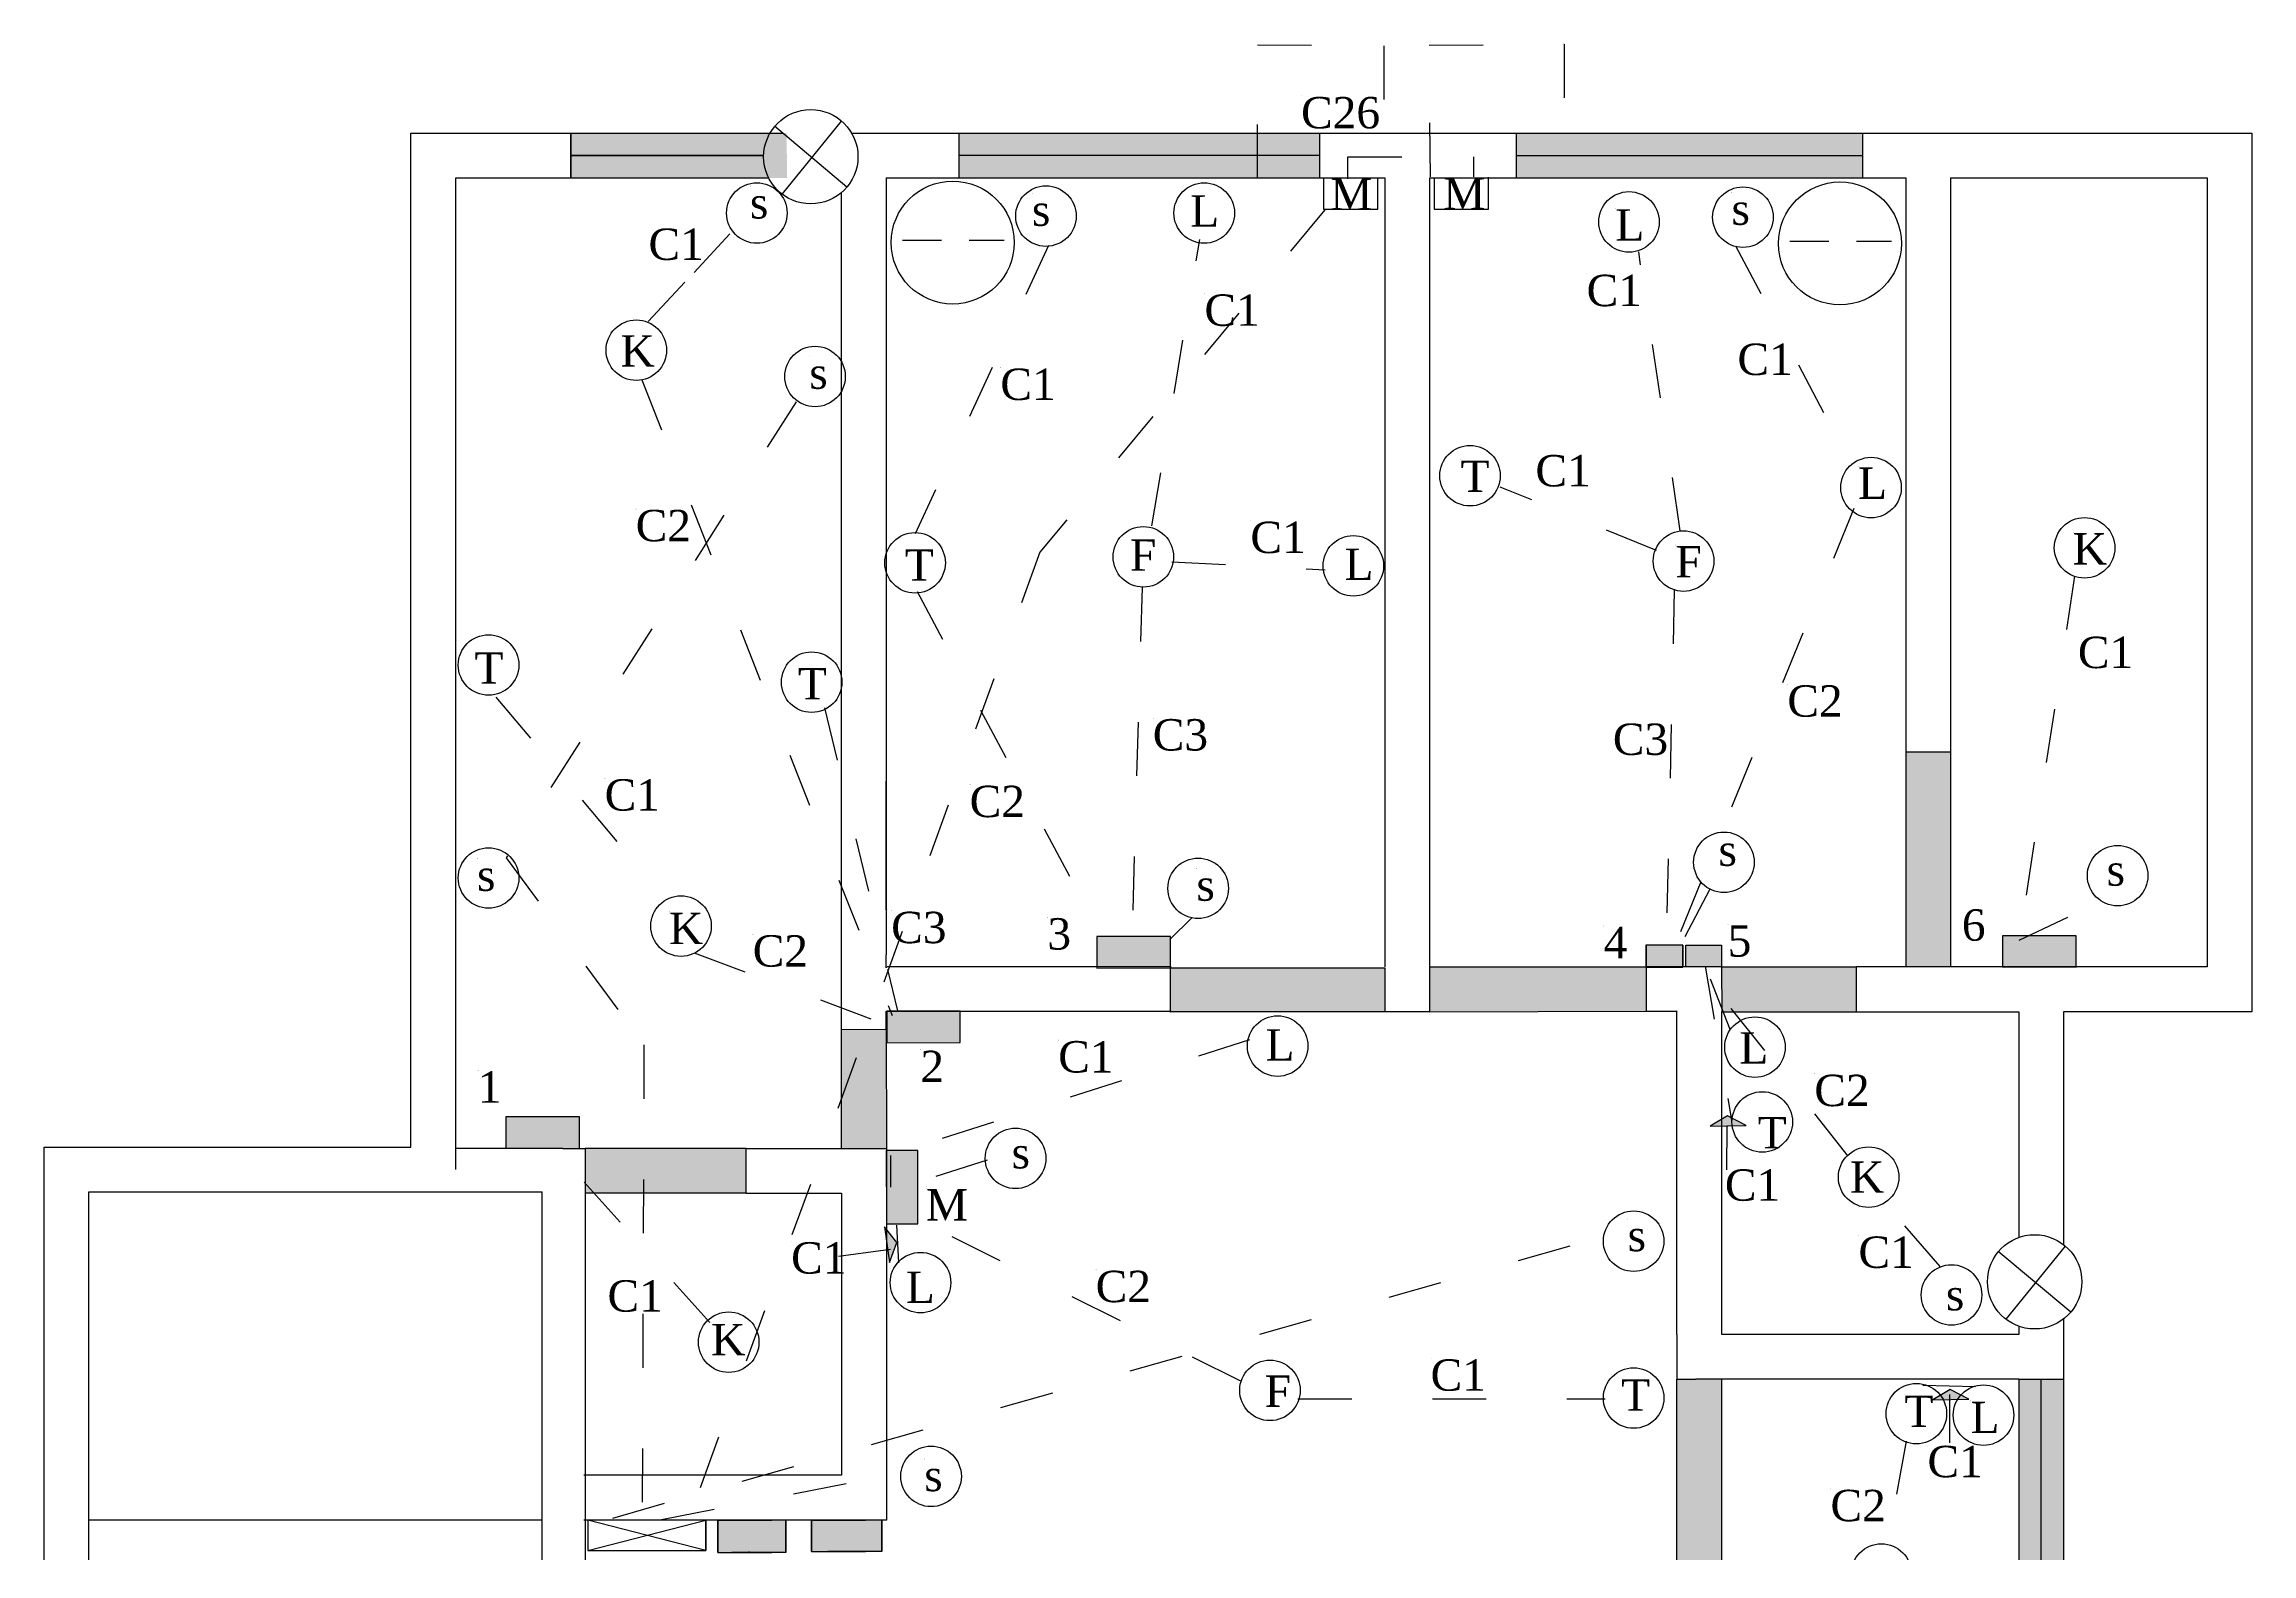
# Model space of a CAD drawing. Header units: inches. Extents: x 1 to 17879, y -3361 to 1909.
# Drawn here: x 3886.7 to 4379.1, y 1345 to 1681.8 of the extents above; entities that cross this region are included whole.
import ezdxf

# ---------------------------------------------------------------- set-up
doc = ezdxf.new("R2010")
doc.units = ezdxf.units.IN
doc.header["$MEASUREMENT"] = 0
for name, pattern in [('ACAD_ISO02W100', [15, 12, -3]), ('ACAD_ISO03W100', [30, 12, -18]), ('DASHEDX2', [1.5, 1, -0.5])]:
    doc.linetypes.add(name, pattern=pattern)

msp = doc.modelspace()

# ---------------------------------------------------------------- hatches: boundary and pattern name
for color, points in [(120, [(4052.31, 1661.97), (4004.13, 1661.97), (4004.12, 1651.97), (4052.32, 1651.97)]), (120, [(4292.25, 1661.97), (4214.97, 1661.97), (4214.97, 1651.97), (4292.25, 1651.97)]), (2, [(4311.87, 1523.97), (4301.87, 1523.97), (4301.87, 1475.97), (4311.87, 1475.97)]), (9, [(4137.86, 1482.76), (4121.49, 1482.76), (4121.49, 1475.73), (4134.14, 1475.73), (4137.86, 1475.73)]), (9, [(4339.86, 1482.89), (4323.49, 1482.89), (4323.49, 1475.87), (4336.15, 1475.87), (4339.86, 1475.87)]), (2, [(4244.01, 1475.97), (4195.67, 1475.97), (4195.67, 1465.97), (4244.01, 1466.11)]), (2, [(4290.78, 1475.97), (4260.8, 1475.97), (4260.85, 1465.97), (4290.78, 1465.97)]), (9, [(4090.96, 1466.11), (4074.59, 1466.11), (4074.59, 1459.09), (4087.25, 1459.09), (4090.96, 1459.09)]), (2, [(4074.47, 1461.93), (4064.47, 1462.01), (4064.47, 1435.47), (4074.52, 1435.47)]), (9, [(4006.04, 1442.5), (3989.67, 1442.5), (3989.67, 1435.47), (4002.32, 1435.47), (4006.04, 1435.47)]), (2, [(4043.26, 1435.47), (4007.35, 1435.47), (4007.35, 1425.47), (4043.26, 1425.47)]), (9, [(4081.51, 1418.64), (4081.51, 1435.02), (4074.48, 1435.02), (4074.48, 1422.36), (4074.48, 1418.64)]), (2, [(4260.85, 1383.97), (4255.07, 1383.97), (4250.85, 1383.97), (4250.85, 1328.2), (4260.85, 1328.2)]), (120, [(4337.07, 1369.37), (4337.07, 1383.97), (4327.07, 1383.97), (4327.07, 1369.37), (4327.07, 1282.17), (4337.07, 1282.17)])]:
    msp.add_hatch(color=color).paths.add_polyline_path(points)
h = msp.add_hatch(color=120)
h.paths.add_polyline_path([(4171.11, 1661.97), (4090.69, 1661.97), (4090.69, 1656.94), (4171.11, 1656.97)])
h.paths.add_polyline_path([(4171.11, 1656.97), (4090.69, 1656.94), (4090.69, 1651.97), (4171.11, 1651.97)])
h = msp.add_hatch(color=2)
h.set_gradient(color1=(214, 214, 214), color2=(214, 214, 214), tint=1)
h.paths.add_polyline_path([(4244.01, 1475.94), (4252.13, 1475.94), (4252.13, 1480.84), (4244.01, 1480.84)])
h = msp.add_hatch(color=2)
h.set_gradient(color1=(214, 214, 214), color2=(214, 214, 214), tint=1)
h.paths.add_polyline_path([(4260.8, 1475.99), (4252.83, 1475.99), (4252.83, 1480.84), (4260.8, 1480.84)])
h = msp.add_hatch(color=2)
h.set_gradient(color1=(255, 255, 0), color2=(255, 255, 0), tint=1)
h.paths.add_polyline_path([(4137.89, 1475.77), (4185.69, 1475.77), (4185.69, 1465.91), (4137.89, 1465.91)])
at = {"linetype": 'ACAD_ISO03W100'}
for points in [[(4262.14, 1442.76), (4258.26, 1440.46), (4266.31, 1440.56)], [(4076.85, 1414.45), (4074.07, 1418.01), (4075.2, 1410.03)], [(4311.8, 1381.7), (4307.91, 1379.4), (4315.96, 1379.5)]]:
    msp.add_hatch(color=7, dxfattribs=at).paths.add_polyline_path(points)
h = msp.add_hatch(color=7, dxfattribs=at)
h.set_gradient(color1=(204, 102, 102), color2=(204, 102, 102), tint=1)
h.paths.add_polyline_path([(4036.94, 1352.52), (4052.08, 1352.52), (4052.08, 1345.33), (4036.94, 1345.33)])
h = msp.add_hatch(color=7, dxfattribs=at)
h.set_gradient(color1=(0, 255, 255), color2=(0, 255, 255), tint=1)
h.paths.add_polyline_path([(4057.85, 1352.57), (4073.49, 1352.57), (4073.49, 1345.58), (4057.85, 1345.58)])

# ---------------------------------------------------------------- linework, layer by layer
for p, q in [((4157.31, 1651.88), (4157.31, 1681.69)), ((4157.31, 1681.69), (4185.48, 1681.46)), ((4185.48, 1681.46), (4185.48, 1651.88)), ((4195.61, 1681.57), (4225.68, 1681.81)), ((4195.84, 1652.24), (4195.61, 1681.57)), ((4225.68, 1681.81), (4225.68, 1652.24)), ((4110.68, 1636.87), (4080.94, 1572.55)), ((4133.75, 1574.32), (4144.41, 1638.21)), ((4251.59, 1573.27), (4242.32, 1635.47)), ((4263.94, 1636.8), (4289.54, 1588.27)), ((4019.99, 1606.96), (4075.82, 1465.14)), ((4246.29, 1568.86), (4211.43, 1582.98)), ((4290.32, 1578.19), (4250.41, 1480.9)), ((4138.19, 1566.33), (4172.37, 1564.56)), ((4339.53, 1563.11), (4327.18, 1481.94)), ((4081.39, 1559.68), (4122.66, 1482.48)), ((4131.54, 1560.57), (4129.32, 1483.37)), ((4250.26, 1560.04), (4248.5, 1482.84)), ((3987.42, 1536.17), (4024.88, 1491.4)), ((4060.71, 1533.72), (4076.99, 1466.16)), ((4258.21, 1493.31), (4251.67, 1480.91)), ((4327.18, 1481.94), (4344.83, 1490.33)), ((4142.63, 1486.92), (4137.75, 1482.04)), ((4031.68, 1479.07), (4073.98, 1463.3)), ((4289.03, 1433.77), (4255.5, 1476.16)), ((4262.7, 1462.03), (4257.16, 1476.16)), ((4257.16, 1476.16), (4262.98, 1441.8)), ((4155.53, 1459.72), (4077.98, 1434.8)), ((4262.14, 1442.76), (4258.26, 1440.46)), ((4266.31, 1440.56), (4262.14, 1442.76)), ((4258.26, 1440.46), (4266.31, 1440.56)), ((4261.99, 1430.69), (4262.06, 1440.55)), ((4035.15, 1396.65), (4000.94, 1434.86)), ((4096.97, 1432.82), (4081.94, 1428.08)), ((4309.54, 1409.11), (4297.35, 1423.24)), ((4076.78, 1418.38), (4077.25, 1409.98)), ((4153.56, 1383.56), (4081.9, 1419.38)), ((4076.85, 1414.45), (4074.07, 1418.01)), ((4074.07, 1418.01), (4075.2, 1410.03)), ((4075.2, 1410.03), (4076.85, 1414.45)), ((4063.83, 1411.44), (4075.4, 1412.97)), ((4166.31, 1379.6), (4234.82, 1379.6)), ((4305.71, 1382.64), (4317.4, 1382.34)), ((4311.8, 1381.7), (4307.91, 1379.4)), ((4307.91, 1379.4), (4315.96, 1379.5)), ((4311.7, 1369.77), (4311.7, 1380.55)), ((4315.96, 1379.5), (4311.8, 1381.7)), ((4302, 1370.16), (4297.62, 1346.51)), ((4036.95, 1352.51), (4036.94, 1345.33)), ((4036.95, 1352.52), (4052.08, 1352.53)), ((4052.09, 1345.33), (4052.09, 1352.52)), ((4073.49, 1352.57), (4057.82, 1352.57)), ((4057.82, 1352.56), (4057.85, 1345.59)), ((4073.49, 1345.57), (4073.49, 1352.57)), ((4036.94, 1345.33), (4052.09, 1345.33)), ((4057.85, 1345.59), (4073.49, 1345.57))]:
    msp.add_line(p, q, dxfattribs=at)
for p, q in [((4051.34, 1648.38), (4064.53, 1664.66)), ((3968.47, 1661.97), (3991.27, 1661.97)), ((3968.47, 1651.97), (3968.47, 1661.97)), ((3991.27, 1661.97), (4051.55, 1661.97)), ((4004.13, 1661.96), (4004.12, 1651.98)), ((4004.12, 1651.98), (4004.12, 1661.96)), ((4004.12, 1661.96), (4004.13, 1656.97)), ((4004.13, 1661.96), (4048.56, 1661.96)), ((4065.7, 1649.93), (4049.53, 1663.49)), ((4066.8, 1661.97), (4185.67, 1661.97)), ((4090.69, 1661.98), (4090.69, 1651.9)), ((4090.69, 1661.97), (4090.69, 1651.97)), ((4171.11, 1661.97), (4171.11, 1651.96)), ((4185.67, 1661.97), (4306.87, 1661.97)), ((4214.97, 1661.97), (4214.97, 1651.97)), ((4292.25, 1661.97), (4292.25, 1651.97)), ((4306.87, 1661.97), (4374.07, 1661.97)), ((4374.07, 1661.97), (4379.07, 1661.97)), ((4379.07, 1661.97), (4379.07, 1475.97)), ((4047.04, 1656.97), (4004.13, 1656.97)), ((4004.13, 1656.97), (4047.04, 1656.97)), ((4057.66, 1656.69), (4057.66, 1656.69)), ((4057.66, 1656.69), (4057.66, 1656.69)), ((4057.66, 1656.69), (4057.66, 1656.69)), ((4057.66, 1656.69), (4057.66, 1656.69)), ((4057.66, 1656.69), (4057.66, 1656.69)), ((4057.66, 1656.69), (4057.66, 1656.69)), ((4057.66, 1656.69), (4057.66, 1656.69)), ((4057.66, 1656.69), (4057.66, 1656.69)), ((4057.66, 1656.69), (4057.66, 1656.69)), ((4057.66, 1656.69), (4057.66, 1656.69)), ((4057.66, 1656.69), (4057.66, 1656.69)), ((4057.66, 1656.69), (4057.66, 1656.69)), ((4057.66, 1656.69), (4057.66, 1656.69)), ((4057.66, 1656.69), (4057.66, 1656.69)), ((4057.66, 1656.69), (4057.66, 1656.69)), ((4057.66, 1656.69), (4057.66, 1656.69)), ((4057.66, 1656.69), (4057.66, 1656.69)), ((4057.66, 1656.69), (4057.66, 1656.69)), ((4057.66, 1656.69), (4057.66, 1656.69)), ((4057.66, 1656.69), (4057.66, 1656.69)), ((4057.66, 1656.69), (4057.66, 1656.69)), ((4171.11, 1656.97), (4090.69, 1656.94)), ((4214.97, 1656.97), (4292.25, 1656.97)), ((3968.47, 1435.77), (3968.47, 1651.97)), ((3978.47, 1651.97), (3991.27, 1651.97)), ((3978.47, 1430.75), (3978.47, 1651.97)), ((3991.27, 1651.97), (4048.3, 1651.97)), ((4004.12, 1651.98), (4048.26, 1651.97)), ((4074.47, 1651.97), (4185.67, 1651.97)), ((4074.47, 1651.97), (4074.47, 1488.67)), ((4172, 1651.97), (4172, 1644.98)), ((4184.16, 1644.98), (4184.16, 1651.79)), ((4185.67, 1651.97), (4185.67, 1498.5)), ((4195.67, 1651.97), (4301.87, 1651.97)), ((4195.67, 1651.97), (4195.67, 1498.5)), ((4196.69, 1651.97), (4196.69, 1644.98)), ((4208.84, 1644.98), (4208.84, 1652.15)), ((4301.87, 1651.97), (4301.87, 1523.97)), ((4311.87, 1651.97), (4369.07, 1651.97)), ((4311.87, 1651.97), (4311.87, 1523.97)), ((4369.07, 1651.97), (4369.07, 1475.97)), ((4064.47, 1648.68), (4064.47, 1486.87)), ((4172, 1644.98), (4184.16, 1644.98)), ((4196.69, 1644.98), (4208.84, 1644.98)), ((4078.14, 1638.06), (4086.81, 1638.06)), ((4092.97, 1638.06), (4100.8, 1638.06)), ((4276.03, 1637.87), (4284.69, 1637.87)), ((4290.86, 1637.87), (4298.69, 1637.87)), ((4301.87, 1523.97), (4311.87, 1523.97)), ((4301.87, 1523.97), (4301.87, 1475.97)), ((4311.87, 1523.97), (4311.87, 1475.97)), ((4074.47, 1488.67), (4074.47, 1517.37)), ((4185.7, 1498.5), (4185.67, 1498.5)), ((4185.67, 1498.5), (4185.67, 1498.5)), ((4185.67, 1498.5), (4185.67, 1475.97)), ((4195.67, 1498.5), (4195.67, 1475.92)), ((4074.47, 1488.67), (4074.47, 1478.67)), ((4074.68, 1488.67), (4074.68, 1488.67)), ((4064.47, 1486.87), (4064.47, 1475.9)), ((4137.86, 1482.76), (4121.49, 1482.76)), ((4121.49, 1482.76), (4121.49, 1475.7)), ((4137.86, 1475.74), (4137.86, 1482.76)), ((4339.86, 1482.89), (4323.49, 1482.89)), ((4323.49, 1482.89), (4323.49, 1475.83)), ((4339.86, 1475.87), (4339.86, 1482.89)), ((4074.47, 1475.75), (4074.47, 1478.67)), ((4244.01, 1475.99), (4244.01, 1480.86)), ((4244.01, 1480.86), (4252.13, 1480.84)), ((4252.13, 1480.84), (4252.14, 1475.95)), ((4252.8, 1475.99), (4252.8, 1480.84)), ((4252.8, 1480.84), (4260.81, 1480.84)), ((4260.81, 1480.84), (4260.8, 1475.98)), ((4064.47, 1475.9), (4064.47, 1462.01)), ((4074.47, 1475.9), (4074.47, 1475.75)), ((4074.47, 1475.9), (4074.51, 1475.9)), ((4074.68, 1476.09), (4138.04, 1476.09)), ((4121.49, 1475.7), (4137.86, 1475.74)), ((4129.57, 1475.73), (4129.57, 1475.78)), ((4137.85, 1475.83), (4185.68, 1475.77)), ((4137.87, 1465.9), (4137.86, 1475.83)), ((4185.67, 1475.97), (4185.67, 1475.97)), ((4185.68, 1475.77), (4185.68, 1465.93)), ((4195.67, 1475.97), (4244.01, 1475.97)), ((4195.67, 1475.92), (4195.67, 1465.97)), ((4195.77, 1475.97), (4195.77, 1475.97)), ((4260.8, 1475.97), (4244.01, 1475.97)), ((4244.01, 1475.97), (4244.01, 1466.11)), ((4252.14, 1475.95), (4244.01, 1475.95)), ((4260.8, 1475.98), (4252.8, 1475.99)), ((4255.85, 1475.97), (4255.85, 1476.05)), ((4260.8, 1475.97), (4290.78, 1475.97)), ((4260.8, 1475.97), (4260.85, 1465.97)), ((4327.07, 1475.97), (4290.78, 1475.97)), ((4290.78, 1475.97), (4290.78, 1465.97)), ((4323.49, 1475.97), (4339.86, 1475.87)), ((4337.07, 1475.97), (4327.07, 1475.97)), ((4331.57, 1475.87), (4331.57, 1475.91)), ((4369.07, 1475.97), (4337.07, 1475.97)), ((4379.07, 1475.97), (4379.07, 1465.97)), ((4290.78, 1470.97), (4290.78, 1470.97)), ((4074.47, 1466.08), (4074.68, 1466.09)), ((4074.47, 1461.93), (4074.47, 1466.08)), ((4090.96, 1466.11), (4074.59, 1466.11)), ((4074.59, 1466.11), (4074.59, 1459.06)), ((4074.68, 1466.09), (4138.04, 1466.09)), ((4090.96, 1459.09), (4090.96, 1466.11)), ((4185.68, 1465.93), (4137.87, 1465.9)), ((4195.67, 1465.97), (4185.67, 1465.97)), ((4195.67, 1465.97), (4244.01, 1466.11)), ((4244.01, 1466.11), (4250.87, 1466.11)), ((4250.85, 1465.97), (4250.87, 1466.11)), ((4250.85, 1393.97), (4250.85, 1465.97)), ((4260.85, 1393.97), (4260.85, 1465.97)), ((4260.85, 1465.97), (4290.78, 1465.97)), ((4290.78, 1465.97), (4327.07, 1465.97)), ((4327.07, 1465.97), (4327.07, 1415.61)), ((4327.07, 1465.97), (4327.07, 1415.61)), ((4379.07, 1465.97), (4337.07, 1465.97)), ((4337.07, 1465.97), (4337.07, 1414.02)), ((4074.47, 1461.93), (4064.47, 1462.01)), ((4064.47, 1462.01), (4064.47, 1435.47)), ((4074.47, 1461.93), (4074.52, 1435.47)), ((4074.59, 1459.06), (4090.96, 1459.09)), ((4082.67, 1459.09), (4082.67, 1459.13)), ((4006.04, 1442.5), (3989.67, 1442.5)), ((3989.67, 1442.5), (3989.67, 1435.44)), ((4006.04, 1435.48), (4006.04, 1442.5)), ((3886.67, 1430.77), (3886.67, 1435.77)), ((3886.67, 1435.77), (3891.67, 1435.77)), ((3891.67, 1435.77), (3968.47, 1435.77)), ((4002.32, 1435.47), (3978.47, 1435.47)), ((3997.75, 1435.47), (3997.75, 1435.52)), ((4002.32, 1435.47), (4007.35, 1435.47)), ((4007.35, 1435.47), (4007.35, 1435.47)), ((4007.35, 1435.47), (4007.35, 1334.17)), ((4043.26, 1435.47), (4007.35, 1435.47)), ((4043.26, 1435.47), (4074.52, 1435.47)), ((4043.26, 1425.47), (4043.26, 1435.47)), ((4081.51, 1435.02), (4074.45, 1435.02)), ((4074.45, 1435.02), (4074.52, 1418.64)), ((4074.52, 1435.47), (4074.52, 1352.57)), ((4075.44, 1433.91), (4075.44, 1426.85)), ((4081.51, 1418.64), (4081.51, 1435.02)), ((3886.67, 1425.77), (3886.67, 1430.77)), ((3886.67, 1352.57), (3886.67, 1425.77)), ((3896.67, 1352.57), (3896.67, 1425.77)), ((3896.67, 1425.77), (3973.47, 1425.77)), ((3973.47, 1425.77), (3978.47, 1425.77)), ((3978.47, 1425.77), (3997.75, 1425.77)), ((3997.75, 1334.17), (3997.75, 1425.77)), ((4043.26, 1425.47), (4007.35, 1425.47)), ((4043.26, 1425.47), (4064.52, 1425.47)), ((4064.52, 1425.47), (4064.52, 1362.57)), ((4074.48, 1426.93), (4074.53, 1426.93)), ((4083.52, 1426.88), (4083.52, 1426.92)), ((4074.49, 1418.64), (4081.51, 1418.64)), ((4324.3, 1397.41), (4337.49, 1413.68)), ((4338.67, 1398.95), (4322.49, 1412.51)), ((4330.62, 1405.71), (4330.62, 1405.71)), ((4330.62, 1405.71), (4330.62, 1405.71)), ((4330.62, 1405.71), (4330.62, 1405.71)), ((4330.62, 1405.71), (4330.62, 1405.71)), ((4330.62, 1405.71), (4330.62, 1405.71)), ((4330.62, 1405.71), (4330.62, 1405.71)), ((4330.62, 1405.71), (4330.62, 1405.71)), ((4330.62, 1405.71), (4330.62, 1405.71)), ((4330.62, 1405.71), (4330.62, 1405.71)), ((4330.62, 1405.71), (4330.62, 1405.71)), ((4330.62, 1405.71), (4330.62, 1405.71)), ((4330.62, 1405.71), (4330.62, 1405.71)), ((4330.62, 1405.71), (4330.62, 1405.71)), ((4330.62, 1405.71), (4330.62, 1405.71)), ((4330.62, 1405.71), (4330.62, 1405.71)), ((4330.62, 1405.71), (4330.62, 1405.71)), ((4330.62, 1405.71), (4330.62, 1405.71)), ((4330.62, 1405.71), (4330.62, 1405.71)), ((4330.62, 1405.71), (4330.62, 1405.71)), ((4330.62, 1405.71), (4330.62, 1405.71)), ((4330.62, 1405.71), (4330.62, 1405.71)), ((4250.85, 1393.97), (4250.85, 1384.23)), ((4327.07, 1393.97), (4260.85, 1393.97)), ((4327.07, 1395.81), (4327.07, 1393.97)), ((4327.07, 1395.81), (4327.07, 1393.97)), ((4337.07, 1397.41), (4337.07, 1369.37)), ((4250.85, 1384.23), (4250.85, 1383.97)), ((4250.85, 1383.97), (4250.85, 1383.97)), ((4250.85, 1383.97), (4255.07, 1383.97)), ((4250.85, 1328.2), (4250.85, 1383.97)), ((4327.07, 1383.97), (4255.07, 1383.97)), ((4260.85, 1328.2), (4260.85, 1383.97)), ((4327.07, 1383.97), (4327.07, 1369.37)), ((4327.07, 1383.97), (4337.06, 1383.97)), ((4332.07, 1282.17), (4332.07, 1383.97)), ((4327.07, 1369.37), (4327.07, 1272.17)), ((4337.07, 1369.37), (4337.07, 1272.17)), ((4064.52, 1362.57), (4007.07, 1362.57)), ((3886.67, 1234.97), (3886.67, 1352.57)), ((3896.67, 1234.97), (3896.67, 1352.57)), ((3997.75, 1352.57), (3896.67, 1352.57)), ((4074.52, 1352.57), (4007.07, 1352.57)), ((4007.96, 1352.63), (4007.96, 1345.74)), ((4007.96, 1345.74), (4034.25, 1352.57)), ((4034.25, 1345.74), (4007.96, 1352.57)), ((4034.25, 1345.74), (4034.25, 1352.63)), ((4034.25, 1352.57), (4034.25, 1345.74)), ((4052.18, 1352.53), (4035.81, 1352.53)), ((4007.96, 1345.74), (4034.25, 1345.74)), ((4043.89, 1345.5), (4043.89, 1345.55))]:
    msp.add_line(p, q)
at = {"color": 3, "linetype": 'ACAD_ISO03W100'}
for p, q in [((4177.45, 1651.75), (4177.45, 1656.64)), ((4177.45, 1656.64), (4205.47, 1656.64)), ((4205.47, 1656.64), (4205.47, 1652.19)), ((4172.34, 1644.86), (4108.76, 1568.45)), ((4054.38, 1602.04), (3989.72, 1500.27)), ((4108.76, 1568.45), (4030.36, 1352.55)), ((3989.72, 1500.27), (4020.44, 1458.55)), ((4020.44, 1458.55), (4020.04, 1352.91)), ((4013.5, 1353.02), (4234.97, 1416.01)), ((4024.34, 1352.67), (4078.17, 1363.15))]:
    msp.add_line(p, q, dxfattribs=at)
at = {"linetype": 'ACAD_ISO02W100'}
msp.add_line((4021.39, 1619.9), (4039.62, 1639.48), dxfattribs=at)
at = {"linetype": 'DASHEDX2'}
msp.add_line((4062.16, 1528.02), (4062.16, 1528.02), dxfattribs=at)
for points in [[(4244.01, 1475.94), (4252.13, 1475.94), (4252.13, 1480.84), (4244.01, 1480.84)], [(4260.8, 1475.99), (4252.83, 1475.99), (4252.83, 1480.84), (4260.8, 1480.84)], [(4137.89, 1475.77), (4185.69, 1475.77), (4185.69, 1465.91), (4137.89, 1465.91)]]:
    msp.add_lwpolyline(points, close=True)
at = {"linetype": 'ACAD_ISO03W100'}
for points in [[(4036.94, 1352.52), (4052.08, 1352.52), (4052.08, 1345.33), (4036.94, 1345.33)], [(4057.85, 1352.57), (4073.49, 1352.57), (4073.49, 1345.58), (4057.85, 1345.58)]]:
    msp.add_lwpolyline(points, close=True, dxfattribs=at)
for centre, radius in [((4057.66, 1656.69), 10.52), ((4045.63, 1644.13), 6.75), ((4089.31, 1637.54), 13.71), ((4110.11, 1643.45), 6.75), ((4145.41, 1644.13), 6.75), ((4265.56, 1643.2), 6.75), ((4287.2, 1637.35), 13.71), ((4240.15, 1642.15), 6.75), ((4018.74, 1613.53), 6.75), ((4058.61, 1607.68), 6.75), ((4204.69, 1585.53), 6.75), ((4294.14, 1582.89), 6.75), ((4341.76, 1569.45), 6.75), ((4080.92, 1566.1), 6.75), ((4131.83, 1567.45), 6.75), ((4178.67, 1565.42), 6.75), ((4252.32, 1566.49), 6.75), ((3985.79, 1543.31), 6.75), ((4057.85, 1539.48), 6.75), ((3985.79, 1495.8), 6.75), ((4261.32, 1499.3), 6.75), ((4349.13, 1496.32), 6.75), ((4144.05, 1493.49), 6.75), ((4028.72, 1485.07), 6.75), ((4161.78, 1458.3), 6.75), ((4268.24, 1458.07), 6.75), ((4269.87, 1441.38), 6.75), ((4103.33, 1433.25), 6.75), ((4293.59, 1429.07), 6.75), ((4241.18, 1414.77), 6.75), ((4330.62, 1405.71), 10.52), ((4082.12, 1405.54), 6.75), ((4312.09, 1402.78), 6.75), ((4039.35, 1392.24), 6.75), ((4160.07, 1381.49), 6.75), ((4241.18, 1379.78), 6.75), ((4304.25, 1376.3), 6.75), ((4319.22, 1375.98), 6.75), ((4084.49, 1362.31), 6.75), ((4296.44, 1340.52), 6.75)]:
    msp.add_circle(centre, radius)

# ---------------------------------------------------------------- texts
at = {"linetype": 'ACAD_ISO03W100', "char_height": 0.2, "width": 15.518, "attachment_point": 1}
for s, insert in [('s{\\fTimes New Roman|b0|i0|c0|p18;\\H35x;\\PC26}', (4167.01, 1670.36)), ('s{\\fTimes New Roman|b0|i0|c0|p18;\\H35x;\\Ps}', (4044.07, 1650.25)), ('s{\\fTimes New Roman|b0|i0|c0|p18;\\H35x;\\PM}', (4173.51, 1652.2)), ('s{\\fTimes New Roman|b0|i0|c0|p18;\\H35x;\\PM}', (4198.7, 1652.29)), ('s{\\fTimes New Roman|b0|i0|c0|p18;\\H35x;\\Ps}', (4106.97, 1648.6)), ('s{\\fTimes New Roman|b0|i0|c0|p18;\\H35x;\\PL}', (4142.29, 1648.42)), ('s{\\fTimes New Roman|b0|i0|c0|p18;\\H35x;\\PL}', (4237.12, 1645.31)), ('s{\\fTimes New Roman|b0|i0|c0|p18;\\H35x;\\Ps}', (4263.01, 1648.84)), ('s{\\fTimes New Roman|b0|i0|c0|p18;\\H35x;\\PC1}', (4021.46, 1641.01)), ('s{\\fTimes New Roman|b0|i0|c0|p18;\\H35x;\\PC1}', (4230.7, 1630.7)), ('s{\\fTimes New Roman|b0|i0|c0|p18;\\H35x;\\PC1}', (4145.46, 1626.31)), ('s{\\fTimes New Roman|b0|i0|c0|p18;\\H35x;\\PK}', (4015.21, 1617.2)), ('s{\\fTimes New Roman|b0|i0|c0|p18;\\H35x;\\PC1}', (4264.34, 1615.34)), ('s{\\fTimes New Roman|b0|i0|c0|p18;\\H35x;\\Ps}', (4057.31, 1612.26)), ('s{\\fTimes New Roman|b0|i0|c0|p18;\\H35x;\\PC1}', (4099.94, 1609.77)), ('s{\\fTimes New Roman|b0|i0|c0|p18;\\H35x;\\PT}', (4202.59, 1589.26)), ('s{\\fTimes New Roman|b0|i0|c0|p18;\\H35x;\\PC1}', (4219.28, 1590.49)), ('s{\\fTimes New Roman|b0|i0|c0|p18;\\H35x;\\PL}', (4291.25, 1587.71)), ('s{\\fTimes New Roman|b0|i0|c0|p18;\\H35x;\\PC2}', (4018.61, 1578.25)), ('s{\\fTimes New Roman|b0|i0|c0|p18;\\H35x;\\PF}', (4128.83, 1571.67)), ('s{\\fTimes New Roman|b0|i0|c0|p18;\\H35x;\\PC1}', (4155.71, 1575.62)), ('s{\\fTimes New Roman|b0|i0|c0|p18;\\H35x;\\PK}', (4339.13, 1573.06)), ('s{\\fTimes New Roman|b0|i0|c0|p18;\\H35x;\\PT}', (4078.63, 1569.45)), ('s{\\fTimes New Roman|b0|i0|c0|p18;\\H35x;\\PL}', (4176.7, 1569.62)), ('s{\\fTimes New Roman|b0|i0|c0|p18;\\H35x;\\PF}', (4250.51, 1570.17)), ('s{\\fTimes New Roman|b0|i0|c0|p18;\\H35x;\\PT}', (3982.66, 1546.49)), ('s{\\fTimes New Roman|b0|i0|c0|p18;\\H35x;\\PC1}', (4340.27, 1549.96)), ('s{\\fTimes New Roman|b0|i0|c0|p18;\\H35x;\\PT}', (4054.79, 1542.96)), ('s{\\fTimes New Roman|b0|i0|c0|p18;\\H35x;\\PC2}', (4275.47, 1539.12)), ('s{\\fTimes New Roman|b0|i0|c0|p18;\\H35x;\\PC3}', (4133.93, 1531.57)), ('s{\\fTimes New Roman|b0|i0|c0|p18;\\H35x;\\PC3}', (4236.55, 1530.59)), ('s{\\fTimes New Roman|b0|i0|c0|p18;\\H35x;\\PC1}', (4011.68, 1518.17)), ('s{\\fTimes New Roman|b0|i0|c0|p18;\\H35x;\\PC2}', (4093.09, 1516.72)), ('s{\\fTimes New Roman|b0|i0|c0|p18;\\H35x;\\Ps}', (4260.11, 1505.84)), ('s{\\fTimes New Roman|b0|i0|c0|p18;\\H35x;\\Ps}', (3983.21, 1500.25)), ('s{\\fTimes New Roman|b0|i0|c0|p18;\\H35x;\\Ps}', (4143.66, 1498.06)), ('s{\\fTimes New Roman|b0|i0|c0|p18;\\H35x;\\Ps}', (4346.66, 1501.41)), ('s{\\fTimes New Roman|b0|i0|c0|p18;\\H35x;\\PK}', (4026.02, 1488.37)), ('s{\\fTimes New Roman|b0|i0|c0|p18;\\H35x;\\PC3}', (4075.59, 1488.6)), ('{\\C1;s\\fTimes New Roman|b0|i0|c0|p18;\\H35x;\\P3}', (4110.43, 1487.17)), ('{\\C1;s\\fTimes New Roman|b0|i0|c0|p18;\\H35x;\\P6}', (4314.39, 1489.15)), ('s{\\fTimes New Roman|b0|i0|c0|p18;\\H35x;\\PC2}', (4044.71, 1483.37)), ('{\\C1;s\\fTimes New Roman|b0|i0|c0|p18;\\H35x;\\P4}', (4234.49, 1485.24)), ('{\\C1;s\\fTimes New Roman|b0|i0|c0|p18;\\H35x;\\P5}', (4262.16, 1485.59)), ('{\\C1;s\\fTimes New Roman|b0|i0|c0|p18;\\H35x;\\P2}', (4082.1, 1457.6)), ('s{\\fTimes New Roman|b0|i0|c0|p18;\\H35x;\\PC1}', (4112.85, 1459.74)), ('s{\\fTimes New Roman|b0|i0|c0|p18;\\H35x;\\PL}', (4159.08, 1462.39)), ('s{\\fTimes New Roman|b0|i0|c0|p18;\\H35x;\\PL}', (4264.78, 1461.73)), ('s{\\fTimes New Roman|b0|i0|c0|p18;\\H35x;\\P\\C1;1}', (3983.36, 1453)), ('s{\\fTimes New Roman|b0|i0|c0|p18;\\H35x;\\PC2}', (4281.49, 1452.25)), ('s{\\fTimes New Roman|b0|i0|c0|p18;\\H35x;\\PT}', (4268.85, 1442.8)), ('s{\\fTimes New Roman|b0|i0|c0|p18;\\H35x;\\Ps}', (4102.43, 1438.35)), ('s{\\fTimes New Roman|b0|i0|c0|p18;\\H35x;\\PC1}', (4261.54, 1431.14)), ('s{\\fTimes New Roman|b0|i0|c0|p18;\\H35x;\\PK}', (4289.42, 1432.91)), ('s{\\fTimes New Roman|b0|i0|c0|p18;\\H35x;\\PM}', (4083.31, 1426.72)), ('s{\\fTimes New Roman|b0|i0|c0|p18;\\H35x;\\Ps}', (4239.83, 1419.88)), ('s{\\fTimes New Roman|b0|i0|c0|p18;\\H35x;\\PC1}', (4053.27, 1414.89)), ('s{\\fTimes New Roman|b0|i0|c0|p18;\\H35x;\\PC1}', (4291.33, 1416.16)), ('s{\\fTimes New Roman|b0|i0|c0|p18;\\H35x;\\PL}', (4078.87, 1408.33)), ('s{\\fTimes New Roman|b0|i0|c0|p18;\\H35x;\\PC2}', (4121.2, 1408.52)), ('s{\\fTimes New Roman|b0|i0|c0|p18;\\H35x;\\PC1}', (4012.32, 1406.4)), ('s{\\fTimes New Roman|b0|i0|c0|p18;\\H35x;\\Ps}', (4310.82, 1406.68)), ('s{\\fTimes New Roman|b0|i0|c0|p18;\\H35x;\\PK}', (4035.42, 1396.65)), ('s{\\fTimes New Roman|b0|i0|c0|p18;\\H35x;\\PC1}', (4195.9, 1388.76)), ('s{\\fTimes New Roman|b0|i0|c0|p18;\\H35x;\\PF}', (4158.91, 1385.15)), ('s{\\fTimes New Roman|b0|i0|c0|p18;\\H35x;\\PT}', (4238.38, 1384.3)), ('s{\\fTimes New Roman|b0|i0|c0|p18;\\H35x;\\PT}', (4301.58, 1380.66)), ('s{\\fTimes New Roman|b0|i0|c0|p18;\\H35x;\\PL}', (4316.32, 1379.29)), ('s{\\fTimes New Roman|b0|i0|c0|p18;\\H35x;\\PC1}', (4306.72, 1369.46)), ('s{\\fTimes New Roman|b0|i0|c0|p18;\\H35x;\\Ps}', (4082.95, 1366.35)), ('s{\\fTimes New Roman|b0|i0|c0|p18;\\H35x;\\PC2}', (4285.09, 1359.65))]:
    msp.add_mtext(s, dxfattribs=dict(at, insert=insert))

doc.saveas('drawing.dxf')
